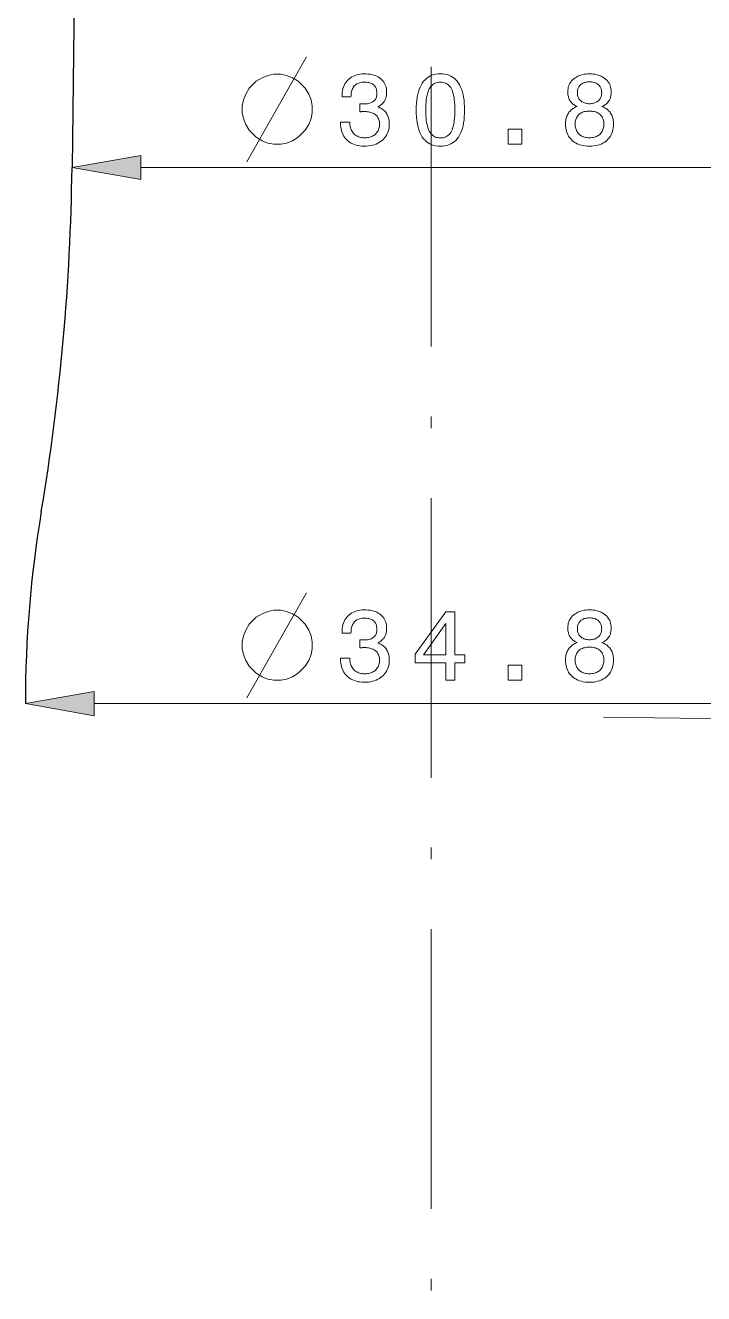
# Model space of a CAD drawing. Extents: x 0 to 297, y 0 to 420.
# Drawn here: x 131.1 to 160.2, y 156.8 to 211.2 of the extents above; entities that cross this region are included whole.
import ezdxf

# ---------------------------------------------------------------- set-up
doc = ezdxf.new("R2010")
doc.units = 0
doc.linetypes.add('DASHDOT', pattern=[18.5, 12, -3, 0.5, -3])

msp = doc.modelspace()

# ---------------------------------------------------------------- linework, layer by layer
at = {"color": 7, "linetype": 'DASHDOT', "lineweight": 13}
msp.add_line((148.5, 338.944), (148.5, 136.775), dxfattribs=at)
at = {"color": 7, "lineweight": 30}
msp.add_line((133.6, 245.125), (133.1, 205.125), dxfattribs=at)
at = {"color": 7, "lineweight": 13}
for p, q in [((136.054, 205.125), (160.946, 205.125)), ((134.054, 182.125), (162.946, 182.125))]:
    msp.add_line(p, q, dxfattribs=at)
at = {"color": 7, "lineweight": 13, "ltscale": 0.25}
msp.add_line((155.896, 181.544), (165.895, 181.399), dxfattribs=at)
at = {"color": 7, "lineweight": 13}
for points in [[(140.601, 205.375), (142.301, 208.375), (143.151, 209.875)], [(140.601, 182.375), (142.301, 185.375), (143.151, 186.875)]]:
    msp.add_lwpolyline(points, dxfattribs=at)
for points in [[(142.051, 209.125), (141.751, 209.125), (141.501, 209.075), (141.251, 208.975), (141.001, 208.825), (140.701, 208.525), (140.551, 208.275), (140.451, 208.025), (140.401, 207.775), (140.401, 207.475), (140.451, 207.225), (140.551, 206.975), (140.701, 206.725), (141.001, 206.425), (141.251, 206.275), (141.501, 206.175), (141.751, 206.125), (142.051, 206.125), (142.301, 206.175), (142.551, 206.275), (142.801, 206.425), (143.101, 206.725), (143.251, 206.975), (143.351, 207.225), (143.401, 207.475), (143.401, 207.775), (143.351, 208.025), (143.251, 208.275), (143.101, 208.525), (142.801, 208.825), (142.551, 208.975), (142.301, 209.075)], [(144.612, 207.066), (145.01, 207.066), (145.013, 207.004), (145.019, 206.945), (145.029, 206.889), (145.041, 206.835), (145.057, 206.785), (145.076, 206.737), (145.098, 206.693), (145.124, 206.651), (145.152, 206.612), (145.184, 206.575), (145.219, 206.542), (145.257, 206.513), (145.297, 206.487), (145.34, 206.464), (145.385, 206.445), (145.434, 206.429), (145.485, 206.417), (145.538, 206.408), (145.594, 206.403), (145.653, 206.401), (145.711, 206.403), (145.766, 206.408), (145.819, 206.416), (145.869, 206.427), (145.917, 206.441), (145.962, 206.458), (146.005, 206.479), (146.045, 206.503), (146.083, 206.53), (146.118, 206.56), (146.15, 206.592), (146.179, 206.628), (146.205, 206.665), (146.227, 206.705), (146.246, 206.747), (146.261, 206.792), (146.273, 206.839), (146.281, 206.888), (146.286, 206.94), (146.288, 206.994), (146.286, 207.043), (146.281, 207.09), (146.273, 207.134), (146.261, 207.177), (146.246, 207.217), (146.228, 207.255), (146.206, 207.291), (146.181, 207.324), (146.152, 207.356), (146.12, 207.385), (146.085, 207.412), (146.048, 207.435), (146.008, 207.456), (145.965, 207.475), (145.919, 207.49), (145.87, 207.503), (145.819, 207.513), (145.765, 207.52), (145.709, 207.524), (145.649, 207.525), (145.641, 207.525), (145.632, 207.525), (145.624, 207.525), (145.615, 207.525), (145.606, 207.525), (145.597, 207.524), (145.588, 207.524), (145.579, 207.524), (145.57, 207.523), (145.561, 207.523), (145.551, 207.523), (145.541, 207.522), (145.53, 207.522), (145.519, 207.521), (145.507, 207.52), (145.494, 207.52), (145.481, 207.519), (145.468, 207.518), (145.453, 207.518), (145.438, 207.517), (145.438, 207.856), (145.448, 207.856), (145.457, 207.855), (145.466, 207.855), (145.475, 207.855), (145.484, 207.854), (145.492, 207.854), (145.501, 207.854), (145.51, 207.853), (145.518, 207.853), (145.527, 207.853), (145.535, 207.853), (145.544, 207.853), (145.552, 207.852), (145.56, 207.852), (145.567, 207.852), (145.575, 207.852), (145.583, 207.852), (145.59, 207.852), (145.598, 207.852), (145.605, 207.852), (145.662, 207.853), (145.715, 207.857), (145.766, 207.862), (145.814, 207.87), (145.858, 207.881), (145.9, 207.893), (145.938, 207.908), (145.974, 207.925), (146.006, 207.945), (146.036, 207.967), (146.063, 207.991), (146.087, 208.018), (146.108, 208.047), (146.126, 208.078), (146.141, 208.112), (146.154, 208.148), (146.164, 208.187), (146.171, 208.228), (146.175, 208.272), (146.176, 208.318), (146.175, 208.362), (146.171, 208.405), (146.164, 208.445), (146.154, 208.483), (146.142, 208.519), (146.127, 208.553), (146.11, 208.585), (146.089, 208.615), (146.066, 208.642), (146.04, 208.668), (146.012, 208.691), (145.981, 208.712), (145.948, 208.73), (145.912, 208.746), (145.874, 208.76), (145.834, 208.771), (145.792, 208.779), (145.746, 208.785), (145.699, 208.789), (145.649, 208.79), (145.593, 208.788), (145.54, 208.784), (145.49, 208.775), (145.442, 208.764), (145.397, 208.749), (145.355, 208.732), (145.315, 208.711), (145.279, 208.686), (145.245, 208.659), (145.214, 208.628), (145.186, 208.594), (145.16, 208.557), (145.138, 208.517), (145.119, 208.474), (145.102, 208.427), (145.089, 208.378), (145.079, 208.326), (145.071, 208.271), (145.067, 208.213), (145.065, 208.151), (144.682, 208.151), (144.682, 208.181), (144.684, 208.267), (144.692, 208.35), (144.705, 208.429), (144.722, 208.505), (144.746, 208.577), (144.774, 208.645), (144.807, 208.71), (144.845, 208.771), (144.889, 208.829), (144.938, 208.883), (144.991, 208.933), (145.047, 208.977), (145.107, 209.016), (145.171, 209.05), (145.238, 209.079), (145.309, 209.102), (145.384, 209.121), (145.462, 209.134), (145.543, 209.142), (145.628, 209.144), (145.718, 209.142), (145.804, 209.136), (145.885, 209.125), (145.963, 209.11), (146.036, 209.091), (146.105, 209.068), (146.17, 209.04), (146.231, 209.008), (146.288, 208.972), (146.341, 208.931), (146.389, 208.887), (146.432, 208.839), (146.47, 208.788), (146.503, 208.734), (146.53, 208.676), (146.553, 208.615), (146.571, 208.551), (146.584, 208.483), (146.591, 208.411), (146.594, 208.337), (146.593, 208.294), (146.59, 208.252), (146.585, 208.212), (146.578, 208.173), (146.57, 208.135), (146.559, 208.099), (146.547, 208.064), (146.532, 208.03), (146.516, 207.997), (146.498, 207.966), (146.478, 207.936), (146.456, 207.907), (146.432, 207.88), (146.406, 207.854), (146.379, 207.83), (146.35, 207.808), (146.319, 207.786), (146.286, 207.767), (146.251, 207.749), (146.214, 207.732), (146.262, 207.713), (146.306, 207.692), (146.349, 207.67), (146.389, 207.645), (146.427, 207.618), (146.463, 207.59), (146.496, 207.559), (146.527, 207.527), (146.556, 207.492), (146.582, 207.456), (146.606, 207.417), (146.627, 207.377), (146.646, 207.335), (146.662, 207.292), (146.676, 207.246), (146.687, 207.199), (146.696, 207.151), (146.702, 207.1), (146.706, 207.048), (146.708, 206.994), (146.705, 206.909), (146.696, 206.828), (146.681, 206.75), (146.66, 206.675), (146.634, 206.604), (146.601, 206.537), (146.563, 206.472), (146.519, 206.412), (146.468, 206.354), (146.412, 206.3), (146.351, 206.251), (146.287, 206.206), (146.218, 206.167), (146.145, 206.133), (146.069, 206.104), (145.988, 206.081), (145.904, 206.062), (145.816, 206.049), (145.724, 206.041), (145.628, 206.039), (145.537, 206.042), (145.45, 206.05), (145.367, 206.063), (145.287, 206.082), (145.211, 206.107), (145.139, 206.137), (145.071, 206.172), (145.006, 206.213), (144.945, 206.259), (144.888, 206.311), (144.836, 206.367), (144.789, 206.427), (144.747, 206.49), (144.711, 206.557), (144.681, 206.628), (144.656, 206.702), (144.637, 206.78), (144.623, 206.862), (144.615, 206.947), (144.612, 207.036)], [(147.859, 207.588), (147.861, 207.737), (147.869, 207.878), (147.883, 208.012), (147.901, 208.139), (147.925, 208.259), (147.954, 208.371), (147.989, 208.476), (148.029, 208.573), (148.074, 208.664), (148.124, 208.747), (148.18, 208.822), (148.24, 208.89), (148.305, 208.95), (148.376, 209.001), (148.45, 209.045), (148.53, 209.081), (148.615, 209.109), (148.704, 209.128), (148.799, 209.14), (148.898, 209.144), (148.998, 209.14), (149.093, 209.128), (149.183, 209.109), (149.268, 209.081), (149.348, 209.046), (149.423, 209.002), (149.493, 208.951), (149.558, 208.892), (149.618, 208.825), (149.673, 208.75), (149.723, 208.667), (149.767, 208.577), (149.807, 208.48), (149.841, 208.375), (149.87, 208.262), (149.893, 208.143), (149.912, 208.015), (149.925, 207.88), (149.933, 207.738), (149.935, 207.588), (149.933, 207.439), (149.925, 207.297), (149.912, 207.163), (149.893, 207.036), (149.87, 206.916), (149.841, 206.804), (149.807, 206.7), (149.767, 206.603), (149.723, 206.513), (149.673, 206.431), (149.618, 206.356), (149.558, 206.29), (149.493, 206.231), (149.423, 206.18), (149.348, 206.137), (149.268, 206.102), (149.183, 206.074), (149.093, 206.055), (148.998, 206.043), (148.898, 206.039), (148.799, 206.043), (148.704, 206.055), (148.615, 206.074), (148.53, 206.102), (148.45, 206.137), (148.376, 206.181), (148.305, 206.232), (148.24, 206.291), (148.18, 206.358), (148.124, 206.433), (148.074, 206.516), (148.029, 206.605), (147.989, 206.703), (147.954, 206.807), (147.925, 206.919), (147.901, 207.038), (147.883, 207.165), (147.869, 207.299), (147.861, 207.44)], [(154.759, 207.74), (154.72, 207.759), (154.684, 207.779), (154.649, 207.8), (154.616, 207.823), (154.585, 207.847), (154.557, 207.872), (154.53, 207.899), (154.505, 207.927), (154.482, 207.956), (154.462, 207.987), (154.443, 208.019), (154.426, 208.052), (154.411, 208.087), (154.398, 208.123), (154.387, 208.161), (154.378, 208.2), (154.371, 208.24), (154.366, 208.282), (154.363, 208.326), (154.362, 208.371), (154.365, 208.438), (154.373, 208.503), (154.386, 208.565), (154.404, 208.625), (154.427, 208.682), (154.455, 208.737), (154.489, 208.789), (154.528, 208.838), (154.572, 208.885), (154.621, 208.929), (154.674, 208.97), (154.73, 209.007), (154.79, 209.039), (154.852, 209.067), (154.918, 209.09), (154.987, 209.11), (155.059, 209.125), (155.134, 209.136), (155.213, 209.142), (155.294, 209.144), (155.376, 209.142), (155.455, 209.136), (155.53, 209.125), (155.602, 209.11), (155.671, 209.09), (155.737, 209.067), (155.8, 209.039), (155.859, 209.007), (155.915, 208.97), (155.968, 208.929), (156.017, 208.885), (156.06, 208.838), (156.099, 208.789), (156.132, 208.737), (156.16, 208.682), (156.183, 208.625), (156.201, 208.565), (156.214, 208.503), (156.221, 208.438), (156.224, 208.371), (156.223, 208.325), (156.22, 208.282), (156.215, 208.239), (156.208, 208.199), (156.2, 208.159), (156.189, 208.121), (156.176, 208.085), (156.162, 208.05), (156.145, 208.017), (156.127, 207.985), (156.107, 207.954), (156.084, 207.925), (156.06, 207.897), (156.033, 207.871), (156.004, 207.846), (155.973, 207.822), (155.941, 207.799), (155.906, 207.778), (155.869, 207.759), (155.83, 207.74), (155.878, 207.721), (155.924, 207.699), (155.967, 207.676), (156.008, 207.65), (156.046, 207.623), (156.082, 207.593), (156.116, 207.562), (156.147, 207.528), (156.176, 207.493), (156.202, 207.456), (156.226, 207.416), (156.247, 207.375), (156.266, 207.333), (156.282, 207.288), (156.296, 207.242), (156.307, 207.194), (156.316, 207.145), (156.322, 207.093), (156.326, 207.04), (156.327, 206.985), (156.325, 206.901), (156.316, 206.82), (156.302, 206.742), (156.283, 206.668), (156.257, 206.597), (156.227, 206.53), (156.19, 206.466), (156.149, 206.406), (156.101, 206.349), (156.048, 206.296), (155.99, 206.247), (155.928, 206.203), (155.863, 206.165), (155.793, 206.131), (155.72, 206.103), (155.643, 206.08), (155.561, 206.062), (155.476, 206.049), (155.387, 206.041), (155.294, 206.039), (155.201, 206.041), (155.112, 206.049), (155.027, 206.062), (154.946, 206.08), (154.869, 206.103), (154.796, 206.131), (154.726, 206.165), (154.661, 206.203), (154.599, 206.247), (154.542, 206.296), (154.489, 206.349), (154.441, 206.406), (154.4, 206.466), (154.364, 206.53), (154.333, 206.597), (154.308, 206.668), (154.288, 206.742), (154.275, 206.82), (154.266, 206.901), (154.263, 206.985), (154.265, 207.04), (154.268, 207.093), (154.275, 207.145), (154.283, 207.194), (154.295, 207.242), (154.309, 207.288), (154.325, 207.333), (154.344, 207.375), (154.365, 207.416), (154.389, 207.456), (154.415, 207.493), (154.444, 207.528), (154.475, 207.562), (154.508, 207.593), (154.544, 207.623), (154.582, 207.65), (154.623, 207.676), (154.666, 207.699), (154.711, 207.721)], [(148.272, 207.588), (148.273, 207.468), (148.278, 207.354), (148.285, 207.246), (148.296, 207.146), (148.31, 207.052), (148.326, 206.964), (148.346, 206.883), (148.369, 206.809), (148.395, 206.742), (148.424, 206.681), (148.456, 206.626), (148.491, 206.577), (148.53, 206.534), (148.572, 206.497), (148.618, 206.465), (148.667, 206.439), (148.72, 206.419), (148.776, 206.405), (148.835, 206.396), (148.898, 206.393), (148.961, 206.396), (149.021, 206.404), (149.077, 206.419), (149.13, 206.439), (149.179, 206.464), (149.224, 206.495), (149.266, 206.532), (149.305, 206.575), (149.34, 206.624), (149.371, 206.678), (149.399, 206.738), (149.425, 206.805), (149.447, 206.879), (149.466, 206.96), (149.483, 207.048), (149.496, 207.142), (149.507, 207.243), (149.514, 207.352), (149.518, 207.467), (149.52, 207.588), (149.518, 207.711), (149.514, 207.826), (149.507, 207.934), (149.496, 208.036), (149.483, 208.131), (149.466, 208.219), (149.447, 208.3), (149.425, 208.374), (149.399, 208.441), (149.371, 208.501), (149.34, 208.555), (149.305, 208.604), (149.266, 208.646), (149.224, 208.683), (149.179, 208.715), (149.13, 208.74), (149.077, 208.76), (149.021, 208.774), (148.961, 208.783), (148.898, 208.786), (148.835, 208.783), (148.776, 208.774), (148.72, 208.76), (148.667, 208.74), (148.618, 208.714), (148.572, 208.682), (148.53, 208.645), (148.491, 208.602), (148.456, 208.553), (148.424, 208.498), (148.395, 208.437), (148.369, 208.37), (148.346, 208.295), (148.326, 208.214), (148.31, 208.127), (148.296, 208.032), (148.285, 207.931), (148.278, 207.824), (148.273, 207.709)], [(154.774, 208.337), (154.775, 208.295), (154.779, 208.254), (154.786, 208.215), (154.796, 208.178), (154.809, 208.143), (154.825, 208.109), (154.843, 208.077), (154.865, 208.047), (154.889, 208.018), (154.916, 207.991), (154.945, 207.966), (154.977, 207.944), (155.01, 207.924), (155.045, 207.907), (155.082, 207.893), (155.12, 207.881), (155.161, 207.872), (155.204, 207.866), (155.248, 207.862), (155.294, 207.86), (155.341, 207.862), (155.386, 207.866), (155.429, 207.872), (155.47, 207.881), (155.509, 207.893), (155.546, 207.907), (155.581, 207.924), (155.614, 207.944), (155.645, 207.966), (155.675, 207.991), (155.702, 208.018), (155.726, 208.047), (155.747, 208.077), (155.766, 208.109), (155.782, 208.143), (155.794, 208.178), (155.804, 208.215), (155.811, 208.254), (155.816, 208.295), (155.817, 208.337), (155.816, 208.379), (155.812, 208.419), (155.805, 208.458), (155.795, 208.494), (155.782, 208.529), (155.767, 208.562), (155.749, 208.593), (155.728, 208.622), (155.704, 208.65), (155.678, 208.675), (155.649, 208.699), (155.618, 208.72), (155.585, 208.738), (155.55, 208.754), (155.512, 208.768), (155.473, 208.779), (155.432, 208.787), (155.388, 208.794), (155.342, 208.797), (155.294, 208.799), (155.247, 208.797), (155.201, 208.794), (155.158, 208.787), (155.117, 208.779), (155.078, 208.768), (155.041, 208.754), (155.005, 208.738), (154.972, 208.72), (154.942, 208.699), (154.913, 208.675), (154.886, 208.65), (154.863, 208.622), (154.842, 208.593), (154.824, 208.562), (154.808, 208.529), (154.796, 208.494), (154.786, 208.458), (154.779, 208.419), (154.775, 208.379)], [(154.679, 206.994), (154.68, 206.94), (154.685, 206.889), (154.694, 206.84), (154.705, 206.793), (154.72, 206.749), (154.738, 206.706), (154.76, 206.666), (154.785, 206.629), (154.813, 206.594), (154.844, 206.561), (154.878, 206.53), (154.915, 206.503), (154.954, 206.479), (154.996, 206.459), (155.039, 206.441), (155.086, 206.427), (155.134, 206.416), (155.185, 206.408), (155.239, 206.403), (155.294, 206.401), (155.35, 206.403), (155.404, 206.408), (155.455, 206.416), (155.504, 206.427), (155.551, 206.441), (155.595, 206.459), (155.636, 206.479), (155.675, 206.503), (155.712, 206.53), (155.747, 206.561), (155.778, 206.594), (155.806, 206.629), (155.831, 206.666), (155.852, 206.706), (155.871, 206.749), (155.886, 206.793), (155.897, 206.84), (155.905, 206.889), (155.91, 206.94), (155.912, 206.994), (155.91, 207.044), (155.905, 207.092), (155.897, 207.137), (155.886, 207.181), (155.871, 207.222), (155.853, 207.262), (155.831, 207.299), (155.807, 207.334), (155.779, 207.367), (155.748, 207.398), (155.713, 207.426), (155.677, 207.451), (155.638, 207.473), (155.596, 207.493), (155.552, 207.509), (155.505, 207.522), (155.456, 207.533), (155.405, 207.54), (155.351, 207.545), (155.294, 207.546), (155.238, 207.545), (155.184, 207.54), (155.133, 207.533), (155.084, 207.522), (155.038, 207.509), (154.994, 207.493), (154.953, 207.473), (154.914, 207.451), (154.877, 207.426), (154.843, 207.398), (154.812, 207.367), (154.784, 207.334), (154.759, 207.299), (154.738, 207.262), (154.72, 207.222), (154.705, 207.181), (154.693, 207.137), (154.685, 207.092), (154.68, 207.044)], [(151.799, 206.125), (151.799, 206.768), (152.395, 206.768), (152.395, 206.125)], [(136.054, 205.646), (133.1, 205.125), (136.054, 204.604)], [(142.051, 186.125), (141.751, 186.125), (141.501, 186.075), (141.251, 185.975), (141.001, 185.825), (140.701, 185.525), (140.551, 185.275), (140.451, 185.025), (140.401, 184.775), (140.401, 184.475), (140.451, 184.225), (140.551, 183.975), (140.701, 183.725), (141.001, 183.425), (141.251, 183.275), (141.501, 183.175), (141.751, 183.125), (142.051, 183.125), (142.301, 183.175), (142.551, 183.275), (142.801, 183.425), (143.101, 183.725), (143.251, 183.975), (143.351, 184.225), (143.401, 184.475), (143.401, 184.775), (143.351, 185.025), (143.251, 185.275), (143.101, 185.525), (142.801, 185.825), (142.551, 185.975), (142.301, 186.075)], [(144.612, 184.066), (145.01, 184.066), (145.013, 184.004), (145.019, 183.945), (145.029, 183.889), (145.041, 183.835), (145.057, 183.785), (145.076, 183.737), (145.098, 183.693), (145.124, 183.651), (145.152, 183.612), (145.184, 183.575), (145.219, 183.542), (145.257, 183.513), (145.297, 183.487), (145.34, 183.464), (145.385, 183.445), (145.434, 183.429), (145.485, 183.417), (145.538, 183.408), (145.594, 183.403), (145.653, 183.401), (145.711, 183.403), (145.766, 183.408), (145.819, 183.416), (145.869, 183.427), (145.917, 183.441), (145.962, 183.458), (146.005, 183.479), (146.045, 183.503), (146.083, 183.53), (146.118, 183.56), (146.15, 183.592), (146.179, 183.628), (146.205, 183.665), (146.227, 183.705), (146.246, 183.747), (146.261, 183.792), (146.273, 183.839), (146.281, 183.888), (146.286, 183.94), (146.288, 183.994), (146.286, 184.043), (146.281, 184.09), (146.273, 184.134), (146.261, 184.177), (146.246, 184.217), (146.228, 184.255), (146.206, 184.291), (146.181, 184.324), (146.152, 184.356), (146.12, 184.385), (146.085, 184.412), (146.048, 184.435), (146.008, 184.456), (145.965, 184.475), (145.919, 184.49), (145.87, 184.503), (145.819, 184.513), (145.765, 184.52), (145.709, 184.524), (145.649, 184.525), (145.641, 184.525), (145.632, 184.525), (145.624, 184.525), (145.615, 184.525), (145.606, 184.525), (145.597, 184.524), (145.588, 184.524), (145.579, 184.524), (145.57, 184.523), (145.561, 184.523), (145.551, 184.523), (145.541, 184.522), (145.53, 184.522), (145.519, 184.521), (145.507, 184.52), (145.494, 184.52), (145.481, 184.519), (145.468, 184.518), (145.453, 184.518), (145.438, 184.517), (145.438, 184.856), (145.448, 184.856), (145.457, 184.855), (145.466, 184.855), (145.475, 184.855), (145.484, 184.854), (145.492, 184.854), (145.501, 184.854), (145.51, 184.853), (145.518, 184.853), (145.527, 184.853), (145.535, 184.853), (145.544, 184.853), (145.552, 184.852), (145.56, 184.852), (145.567, 184.852), (145.575, 184.852), (145.583, 184.852), (145.59, 184.852), (145.598, 184.852), (145.605, 184.852), (145.662, 184.853), (145.715, 184.857), (145.766, 184.862), (145.814, 184.87), (145.858, 184.881), (145.9, 184.893), (145.938, 184.908), (145.974, 184.925), (146.006, 184.945), (146.036, 184.967), (146.063, 184.991), (146.087, 185.018), (146.108, 185.047), (146.126, 185.078), (146.141, 185.112), (146.154, 185.148), (146.164, 185.187), (146.171, 185.228), (146.175, 185.272), (146.176, 185.318), (146.175, 185.362), (146.171, 185.405), (146.164, 185.445), (146.154, 185.483), (146.142, 185.519), (146.127, 185.553), (146.11, 185.585), (146.089, 185.615), (146.066, 185.642), (146.04, 185.668), (146.012, 185.691), (145.981, 185.712), (145.948, 185.73), (145.912, 185.746), (145.874, 185.76), (145.834, 185.771), (145.792, 185.779), (145.746, 185.785), (145.699, 185.789), (145.649, 185.79), (145.593, 185.788), (145.54, 185.784), (145.49, 185.775), (145.442, 185.764), (145.397, 185.749), (145.355, 185.732), (145.315, 185.711), (145.279, 185.686), (145.245, 185.659), (145.214, 185.628), (145.186, 185.594), (145.16, 185.557), (145.138, 185.517), (145.119, 185.474), (145.102, 185.427), (145.089, 185.378), (145.079, 185.326), (145.071, 185.271), (145.067, 185.213), (145.065, 185.151), (144.682, 185.151), (144.682, 185.181), (144.684, 185.267), (144.692, 185.35), (144.705, 185.429), (144.722, 185.505), (144.746, 185.577), (144.774, 185.645), (144.807, 185.71), (144.845, 185.771), (144.889, 185.829), (144.938, 185.883), (144.991, 185.933), (145.047, 185.977), (145.107, 186.016), (145.171, 186.05), (145.238, 186.079), (145.309, 186.102), (145.384, 186.121), (145.462, 186.134), (145.543, 186.142), (145.628, 186.144), (145.718, 186.142), (145.804, 186.136), (145.885, 186.125), (145.963, 186.11), (146.036, 186.091), (146.105, 186.068), (146.17, 186.04), (146.231, 186.008), (146.288, 185.972), (146.341, 185.931), (146.389, 185.887), (146.432, 185.839), (146.47, 185.788), (146.503, 185.734), (146.53, 185.676), (146.553, 185.615), (146.571, 185.551), (146.584, 185.483), (146.591, 185.411), (146.594, 185.337), (146.593, 185.294), (146.59, 185.252), (146.585, 185.212), (146.578, 185.173), (146.57, 185.135), (146.559, 185.099), (146.547, 185.064), (146.532, 185.03), (146.516, 184.997), (146.498, 184.966), (146.478, 184.936), (146.456, 184.907), (146.432, 184.88), (146.406, 184.854), (146.379, 184.83), (146.35, 184.808), (146.319, 184.786), (146.286, 184.767), (146.251, 184.749), (146.214, 184.732), (146.262, 184.713), (146.306, 184.692), (146.349, 184.67), (146.389, 184.645), (146.427, 184.618), (146.463, 184.59), (146.496, 184.559), (146.527, 184.527), (146.556, 184.492), (146.582, 184.456), (146.606, 184.417), (146.627, 184.377), (146.646, 184.335), (146.662, 184.292), (146.676, 184.246), (146.687, 184.199), (146.696, 184.151), (146.702, 184.1), (146.706, 184.048), (146.708, 183.994), (146.705, 183.909), (146.696, 183.828), (146.681, 183.75), (146.66, 183.675), (146.634, 183.604), (146.601, 183.537), (146.563, 183.472), (146.519, 183.412), (146.468, 183.354), (146.412, 183.3), (146.351, 183.251), (146.287, 183.206), (146.218, 183.167), (146.145, 183.133), (146.069, 183.104), (145.988, 183.081), (145.904, 183.062), (145.816, 183.049), (145.724, 183.041), (145.628, 183.039), (145.537, 183.042), (145.45, 183.05), (145.367, 183.063), (145.287, 183.082), (145.211, 183.107), (145.139, 183.137), (145.071, 183.172), (145.006, 183.213), (144.945, 183.259), (144.888, 183.311), (144.836, 183.367), (144.789, 183.427), (144.747, 183.49), (144.711, 183.557), (144.681, 183.628), (144.656, 183.702), (144.637, 183.78), (144.623, 183.862), (144.615, 183.947), (144.612, 184.036)], [(154.759, 184.74), (154.72, 184.759), (154.684, 184.779), (154.649, 184.8), (154.616, 184.823), (154.585, 184.847), (154.557, 184.872), (154.53, 184.899), (154.505, 184.927), (154.482, 184.956), (154.462, 184.987), (154.443, 185.019), (154.426, 185.052), (154.411, 185.087), (154.398, 185.123), (154.387, 185.161), (154.378, 185.2), (154.371, 185.24), (154.366, 185.282), (154.363, 185.326), (154.362, 185.371), (154.365, 185.438), (154.373, 185.503), (154.386, 185.565), (154.404, 185.625), (154.427, 185.682), (154.455, 185.737), (154.489, 185.789), (154.528, 185.838), (154.572, 185.885), (154.621, 185.929), (154.674, 185.97), (154.73, 186.007), (154.79, 186.039), (154.852, 186.067), (154.918, 186.09), (154.987, 186.11), (155.059, 186.125), (155.134, 186.136), (155.213, 186.142), (155.294, 186.144), (155.376, 186.142), (155.455, 186.136), (155.53, 186.125), (155.602, 186.11), (155.671, 186.09), (155.737, 186.067), (155.8, 186.039), (155.859, 186.007), (155.915, 185.97), (155.968, 185.929), (156.017, 185.885), (156.06, 185.838), (156.099, 185.789), (156.132, 185.737), (156.16, 185.682), (156.183, 185.625), (156.201, 185.565), (156.214, 185.503), (156.221, 185.438), (156.224, 185.371), (156.223, 185.325), (156.22, 185.282), (156.215, 185.239), (156.208, 185.199), (156.2, 185.159), (156.189, 185.121), (156.176, 185.085), (156.162, 185.05), (156.145, 185.017), (156.127, 184.985), (156.107, 184.954), (156.084, 184.925), (156.06, 184.897), (156.033, 184.871), (156.004, 184.846), (155.973, 184.822), (155.941, 184.799), (155.906, 184.778), (155.869, 184.759), (155.83, 184.74), (155.878, 184.721), (155.924, 184.699), (155.967, 184.676), (156.008, 184.65), (156.046, 184.623), (156.082, 184.593), (156.116, 184.562), (156.147, 184.528), (156.176, 184.493), (156.202, 184.456), (156.226, 184.416), (156.247, 184.375), (156.266, 184.333), (156.282, 184.288), (156.296, 184.242), (156.307, 184.194), (156.316, 184.145), (156.322, 184.093), (156.326, 184.04), (156.327, 183.985), (156.325, 183.901), (156.316, 183.82), (156.302, 183.742), (156.283, 183.668), (156.257, 183.597), (156.227, 183.53), (156.19, 183.466), (156.149, 183.406), (156.101, 183.349), (156.048, 183.296), (155.99, 183.247), (155.928, 183.203), (155.863, 183.165), (155.793, 183.131), (155.72, 183.103), (155.643, 183.08), (155.561, 183.062), (155.476, 183.049), (155.387, 183.041), (155.294, 183.039), (155.201, 183.041), (155.112, 183.049), (155.027, 183.062), (154.946, 183.08), (154.869, 183.103), (154.796, 183.131), (154.726, 183.165), (154.661, 183.203), (154.599, 183.247), (154.542, 183.296), (154.489, 183.349), (154.441, 183.406), (154.4, 183.466), (154.364, 183.53), (154.333, 183.597), (154.308, 183.668), (154.288, 183.742), (154.275, 183.82), (154.266, 183.901), (154.263, 183.985), (154.265, 184.04), (154.268, 184.093), (154.275, 184.145), (154.283, 184.194), (154.295, 184.242), (154.309, 184.288), (154.325, 184.333), (154.344, 184.375), (154.365, 184.416), (154.389, 184.456), (154.415, 184.493), (154.444, 184.528), (154.475, 184.562), (154.508, 184.593), (154.544, 184.623), (154.582, 184.65), (154.623, 184.676), (154.666, 184.699), (154.711, 184.721)], [(149.136, 183.125), (149.136, 183.867), (147.819, 183.867), (147.819, 184.247), (149.132, 186.058), (149.524, 186.058), (149.524, 184.213), (149.952, 184.213), (149.952, 183.867), (149.524, 183.867), (149.524, 183.125)], [(154.774, 185.337), (154.775, 185.295), (154.779, 185.254), (154.786, 185.215), (154.796, 185.178), (154.809, 185.143), (154.825, 185.109), (154.843, 185.077), (154.865, 185.047), (154.889, 185.018), (154.916, 184.991), (154.945, 184.966), (154.977, 184.944), (155.01, 184.924), (155.045, 184.907), (155.082, 184.893), (155.12, 184.881), (155.161, 184.872), (155.204, 184.866), (155.248, 184.862), (155.294, 184.86), (155.341, 184.862), (155.386, 184.866), (155.429, 184.872), (155.47, 184.881), (155.509, 184.893), (155.546, 184.907), (155.581, 184.924), (155.614, 184.944), (155.645, 184.966), (155.675, 184.991), (155.702, 185.018), (155.726, 185.047), (155.747, 185.077), (155.766, 185.109), (155.782, 185.143), (155.794, 185.178), (155.804, 185.215), (155.811, 185.254), (155.816, 185.295), (155.817, 185.337), (155.816, 185.379), (155.812, 185.419), (155.805, 185.458), (155.795, 185.494), (155.782, 185.529), (155.767, 185.562), (155.749, 185.593), (155.728, 185.622), (155.704, 185.65), (155.678, 185.675), (155.649, 185.699), (155.618, 185.72), (155.585, 185.738), (155.55, 185.754), (155.512, 185.768), (155.473, 185.779), (155.432, 185.787), (155.388, 185.794), (155.342, 185.797), (155.294, 185.799), (155.247, 185.797), (155.201, 185.794), (155.158, 185.787), (155.117, 185.779), (155.078, 185.768), (155.041, 185.754), (155.005, 185.738), (154.972, 185.72), (154.942, 185.699), (154.913, 185.675), (154.886, 185.65), (154.863, 185.622), (154.842, 185.593), (154.824, 185.562), (154.808, 185.529), (154.796, 185.494), (154.786, 185.458), (154.779, 185.419), (154.775, 185.379)], [(148.181, 184.213), (149.136, 184.213), (149.136, 185.556)], [(154.679, 183.994), (154.68, 183.94), (154.685, 183.889), (154.694, 183.84), (154.705, 183.793), (154.72, 183.749), (154.738, 183.706), (154.76, 183.666), (154.785, 183.629), (154.813, 183.594), (154.844, 183.561), (154.878, 183.53), (154.915, 183.503), (154.954, 183.479), (154.996, 183.459), (155.039, 183.441), (155.086, 183.427), (155.134, 183.416), (155.185, 183.408), (155.239, 183.403), (155.294, 183.401), (155.35, 183.403), (155.404, 183.408), (155.455, 183.416), (155.504, 183.427), (155.551, 183.441), (155.595, 183.459), (155.636, 183.479), (155.675, 183.503), (155.712, 183.53), (155.747, 183.561), (155.778, 183.594), (155.806, 183.629), (155.831, 183.666), (155.852, 183.706), (155.871, 183.749), (155.886, 183.793), (155.897, 183.84), (155.905, 183.889), (155.91, 183.94), (155.912, 183.994), (155.91, 184.044), (155.905, 184.092), (155.897, 184.137), (155.886, 184.181), (155.871, 184.222), (155.853, 184.262), (155.831, 184.299), (155.807, 184.334), (155.779, 184.367), (155.748, 184.398), (155.713, 184.426), (155.677, 184.451), (155.638, 184.473), (155.596, 184.493), (155.552, 184.509), (155.505, 184.522), (155.456, 184.533), (155.405, 184.54), (155.351, 184.545), (155.294, 184.546), (155.238, 184.545), (155.184, 184.54), (155.133, 184.533), (155.084, 184.522), (155.038, 184.509), (154.994, 184.493), (154.953, 184.473), (154.914, 184.451), (154.877, 184.426), (154.843, 184.398), (154.812, 184.367), (154.784, 184.334), (154.759, 184.299), (154.738, 184.262), (154.72, 184.222), (154.705, 184.181), (154.693, 184.137), (154.685, 184.092), (154.68, 184.044)], [(151.799, 183.125), (151.799, 183.768), (152.395, 183.768), (152.395, 183.125)], [(134.054, 182.646), (131.1, 182.125), (134.054, 181.604)]]:
    msp.add_lwpolyline(points, close=True, dxfattribs=at)
at = {"color": 7, "lineweight": 30}
for centre, radius, start, end in [((36.095, 206.338), 97.013, 350.52036, 359.28384), ((181.1, 182.125), 50, 170.5204, 180)]:
    msp.add_arc(centre, radius, start, end, dxfattribs=at)
at = {"color": 7, "lineweight": 13}
for points in [[(136.054, 205.646), (133.1, 205.125), (136.054, 205.646), (136.054, 204.604)], [(134.054, 182.646), (131.1, 182.125), (134.054, 182.646), (134.054, 181.604)]]:
    msp.add_solid(points, dxfattribs=at)

doc.saveas('drawing.dxf')
